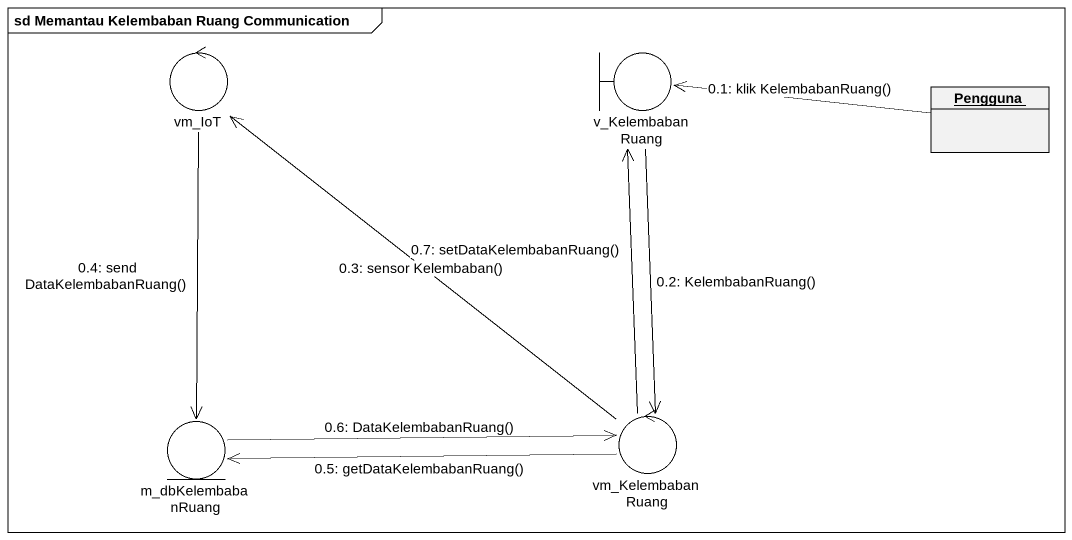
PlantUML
@startuml
mainframe sd Memantau Kelembaban Ruang Communication
allowmixing
hide circle
hide empty members
control vm_IoT
boundary v_KelembabanRuang
object Pengguna
entity m_dbKelembabanRuang
control vm_KelembabanRuang
Pengguna -left-> v_KelembabanRuang : 0.1: klik KelembabanRuang()
v_KelembabanRuang --> vm_KelembabanRuang : 0.2: KelembabanRuang()
vm_KelembabanRuang -up-> vm_IoT : 0.3: sensor Kelembaban()
vm_IoT --> m_dbKelembabanRuang : 0.4: send DataKelembabanRuang()
vm_KelembabanRuang -left-> m_dbKelembabanRuang : 0.5: getDataKelembabanRuang()
m_dbKelembabanRuang -right-> vm_KelembabanRuang : 0.6: DataKelembabanRuang()
vm_KelembabanRuang -up-> v_KelembabanRuang : 0.7: setDataKelembabanRuang()
@enduml
